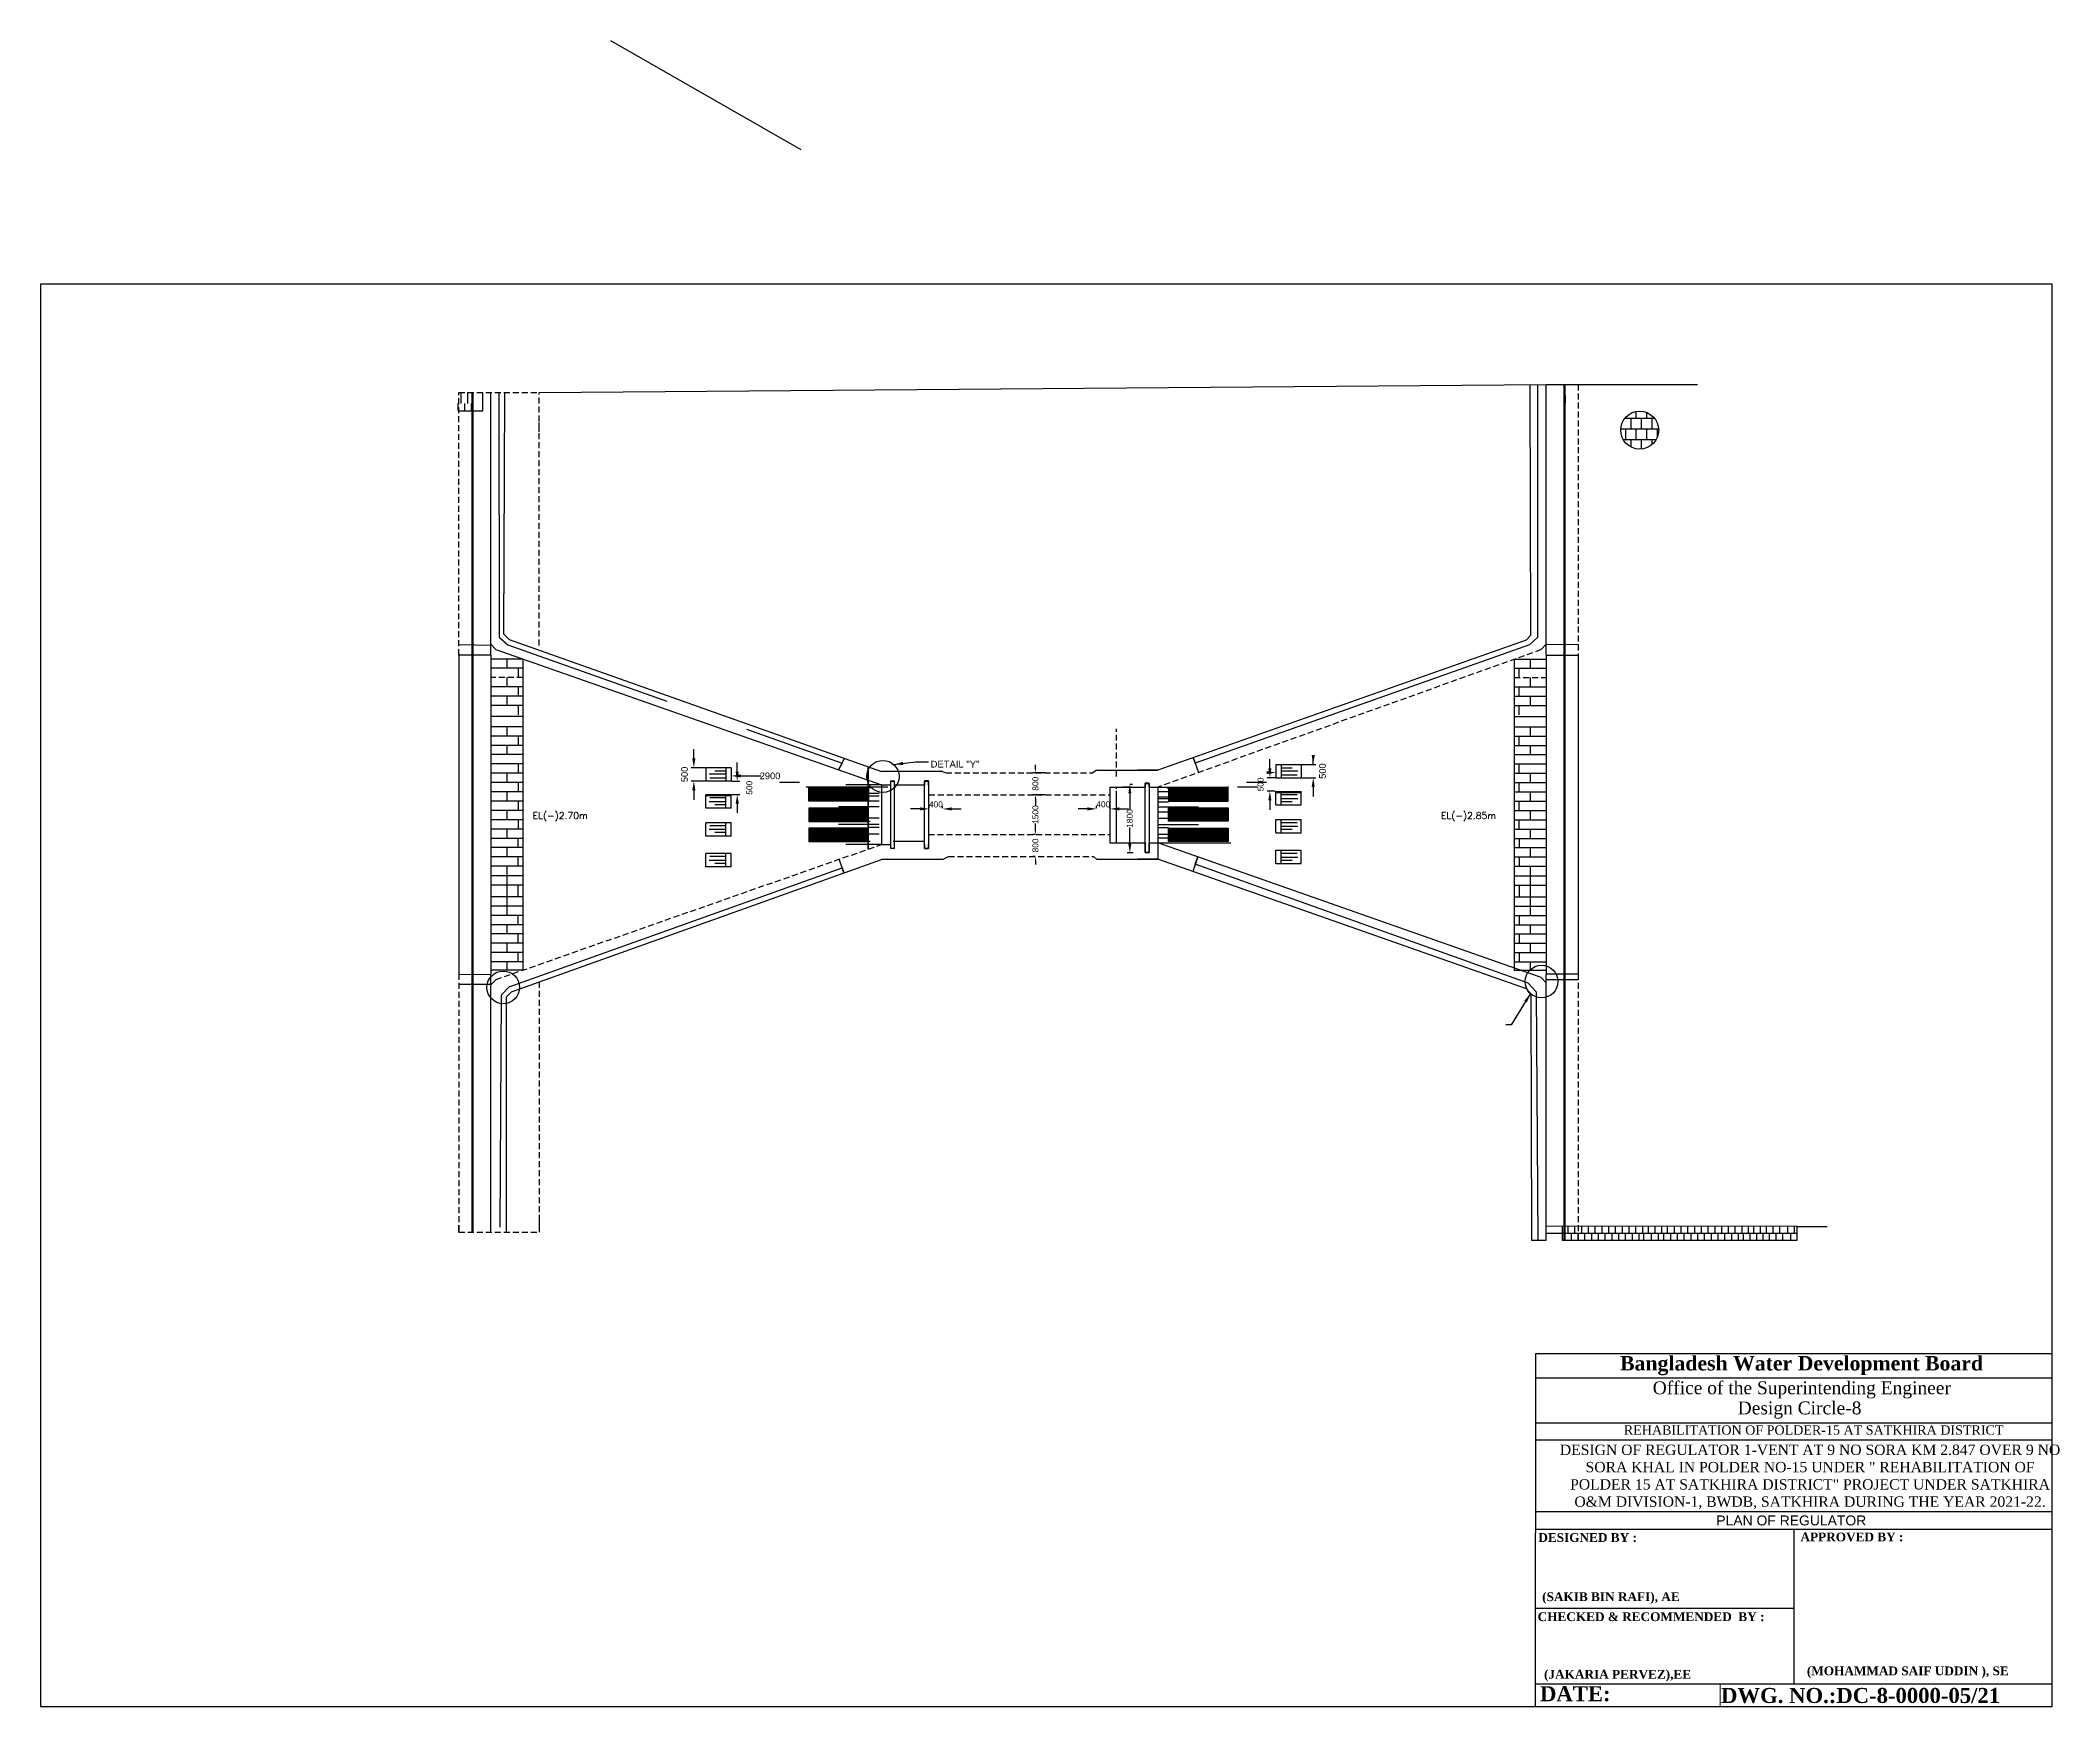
# Model space of a CAD drawing. Header units: inches. Extents: x 0 to 75998, y 0 to 62717.
import ezdxf

# ---------------------------------------------------------------- set-up
doc = ezdxf.new("R2010")
doc.units = ezdxf.units.IN
doc.header["$MEASUREMENT"] = 0
doc.linetypes.add('DASHED', pattern=[0.75, 0.5, -0.25])
doc.linetypes.add('DASHED2', pattern=[9.525, 6.35, -3.175])
doc.layers.add('LINE', color=7, linetype='Continuous')
doc.layers.add('TEXT', color=10, linetype='Continuous')
doc.styles.add('BIG', font='ROMANT.SHX')
doc.styles.get("Standard").update_dxf_attribs({"font": 'arial.ttf'})
doc.dimstyles.new('3', dxfattribs={"dimtxt": 225, "dimasz": 350, "dimexe": 100, "dimexo": 25, "dimgap": 9, "dimtad": 0, "dimdec": 0, "dimzin": 0, "dimdsep": 46, "dimtxsty": 'Standard', "dimcen": 0, "dimclrd": 5, "dimclre": 6, "dimclrt": 256, "dimadec": 0, "dimazin": 0, "dimtfac": 1, "dimtdec": 0, "dimtofl": 0, "dimtmove": 2, "dimatfit": 3, "dimfxl": 1, "dimtolj": 1, "dimtzin": 0, "dimarcsym": 0})

# ---------------------------------------------------------------- blocks, each defined once
blk = doc.blocks.new('*D42')
at = {"layer": 'DEFPOINTS', "color": 0, "linetype": 'ByBlock', "transparency": 16777216}
for p in [(40982, 34720), (41002, 32136), (41154, 32136)]:
    blk.add_point(p, dxfattribs=at)
at = {"layer": 'LINE', "color": 5, "linetype": 'ByBlock', "lineweight": -2, "transparency": 16777216}
for p, q in [((41002, 34370), (41002, 33762)), ((41002, 32486), (41002, 33094))]:
    blk.add_line(p, q, dxfattribs=at)
at = {"layer": 'LINE', "color": 6, "linetype": 'ByBlock', "lineweight": -2, "transparency": 16777216}
for p, q in [((41007, 34720), (41102, 34720)), ((41129, 32136), (40902, 32136))]:
    blk.add_line(p, q, dxfattribs=at)
at = {"layer": 'LINE', "color": 5, "linetype": 'ByBlock', "transparency": 16777216}
for points in [[(40944, 34370), (41061, 34370), (41002, 34720)], [(40944, 32486), (41061, 32486), (41002, 32136)]]:
    blk.add_solid(points, dxfattribs=at)
at = {"layer": 'LINE', "linetype": 'ByBlock', "lineweight": -2, "transparency": 16777216, "insert": (41002, 33428), "char_height": 225, "attachment_point": 5, "rotation": 90}
blk.add_mtext('\\A1;1800', dxfattribs=at)
blk = doc.blocks.new('*D43')
at = {"layer": 'DEFPOINTS', "color": 0, "linetype": 'ByBlock', "transparency": 16777216}
for p in [(33454, 33790), (33954, 33790), (33954, 33790)]:
    blk.add_point(p, dxfattribs=at)
at = {"layer": 'LINE', "color": 5, "linetype": 'ByBlock', "lineweight": -2, "transparency": 16777216}
for p, q in [((33104, 33790), (32754, 33790)), ((34304, 33790), (34654, 33790))]:
    blk.add_line(p, q, dxfattribs=at)
at = {"layer": 'LINE', "color": 6, "linetype": 'ByBlock', "lineweight": -2, "transparency": 16777216}
for p, q in [((33454, 33815), (33454, 33890)), ((33954, 33815), (33954, 33890))]:
    blk.add_line(p, q, dxfattribs=at)
at = {"layer": 'LINE', "color": 5, "linetype": 'ByBlock', "transparency": 16777216}
for points in [[(33104, 33849), (33104, 33732), (33454, 33790)], [(34304, 33849), (34304, 33732), (33954, 33790)]]:
    blk.add_solid(points, dxfattribs=at)
at = {"layer": 'LINE', "linetype": 'ByBlock', "lineweight": -2, "transparency": 16777216, "insert": (33704, 33959), "char_height": 225, "attachment_point": 5}
blk.add_mtext('\\A1;400', dxfattribs=at)
blk = doc.blocks.new('*D44')
at = {"layer": 'DEFPOINTS', "color": 0, "linetype": 'ByBlock', "transparency": 16777216}
for p in [(39754, 33790), (40254, 33790), (40254, 33790)]:
    blk.add_point(p, dxfattribs=at)
at = {"layer": 'LINE', "color": 5, "linetype": 'ByBlock', "lineweight": -2, "transparency": 16777216}
for p, q in [((39404, 33790), (39054, 33790)), ((40604, 33790), (40954, 33790))]:
    blk.add_line(p, q, dxfattribs=at)
at = {"layer": 'LINE', "color": 6, "linetype": 'ByBlock', "lineweight": -2, "transparency": 16777216}
for p, q in [((39754, 33815), (39754, 33890)), ((40254, 33815), (40254, 33890))]:
    blk.add_line(p, q, dxfattribs=at)
at = {"layer": 'LINE', "color": 5, "linetype": 'ByBlock', "transparency": 16777216}
for points in [[(39404, 33849), (39404, 33732), (39754, 33790)], [(40604, 33849), (40604, 33732), (40254, 33790)]]:
    blk.add_solid(points, dxfattribs=at)
at = {"layer": 'LINE', "linetype": 'ByBlock', "lineweight": -2, "transparency": 16777216, "insert": (40004, 33959), "char_height": 225, "attachment_point": 5}
blk.add_mtext('\\A1;400', dxfattribs=at)
blk = doc.blocks.new('*D45')
at = {"layer": 'DEFPOINTS', "color": 0, "linetype": 'ByBlock', "transparency": 16777216}
for p in [(37451, 32825), (37469, 32825), (37469, 32000)]:
    blk.add_point(p, dxfattribs=at)
at = {"layer": 'LINE', "color": 6, "linetype": 'ByBlock', "lineweight": -2, "transparency": 16777216}
for p, q in [((37444, 32825), (37351, 32825)), ((37444, 32000), (37351, 32000))]:
    blk.add_line(p, q, dxfattribs=at)
at = {"layer": 'LINE', "color": 5, "linetype": 'ByBlock', "lineweight": -2, "transparency": 16777216}
for p, q in [((37451, 32975), (37451, 33125)), ((37451, 31850), (37451, 31700))]:
    blk.add_line(p, q, dxfattribs=at)
at = {"layer": 'LINE', "color": 5, "linetype": 'ByBlock', "transparency": 16777216}
for points in [[(37426, 32975), (37476, 32975), (37451, 32825)], [(37426, 31850), (37476, 31850), (37451, 32000)]]:
    blk.add_solid(points, dxfattribs=at)
at = {"layer": 'LINE', "linetype": 'ByBlock', "lineweight": -2, "transparency": 16777216, "insert": (37451, 32413), "char_height": 225, "attachment_point": 5, "rotation": 90}
blk.add_mtext('\\A1;800', dxfattribs=at)
blk = doc.blocks.new('*D46')
at = {"layer": 'DEFPOINTS', "color": 0, "linetype": 'ByBlock', "transparency": 16777216}
for p in [(37451, 34325), (37824, 34325), (37469, 32825)]:
    blk.add_point(p, dxfattribs=at)
at = {"layer": 'LINE', "color": 6, "linetype": 'ByBlock', "lineweight": -2, "transparency": 16777216}
for p, q in [((37799, 34325), (37351, 34325)), ((37444, 32825), (37351, 32825))]:
    blk.add_line(p, q, dxfattribs=at)
at = {"layer": 'LINE', "color": 5, "linetype": 'ByBlock', "lineweight": -2, "transparency": 16777216}
for p, q in [((37451, 34175), (37451, 33909)), ((37451, 32975), (37451, 33241))]:
    blk.add_line(p, q, dxfattribs=at)
at = {"layer": 'LINE', "color": 5, "linetype": 'ByBlock', "transparency": 16777216}
for points in [[(37426, 34175), (37476, 34175), (37451, 34325)], [(37426, 32975), (37476, 32975), (37451, 32825)]]:
    blk.add_solid(points, dxfattribs=at)
at = {"layer": 'LINE', "linetype": 'ByBlock', "lineweight": -2, "transparency": 16777216, "insert": (37451, 33575), "char_height": 225, "attachment_point": 5, "rotation": 90}
blk.add_mtext('\\A1;1500', dxfattribs=at)
blk = doc.blocks.new('*D47')
at = {"layer": 'DEFPOINTS', "color": 0, "linetype": 'ByBlock', "transparency": 16777216}
for p in [(37451, 35150), (37836, 35150), (37836, 34325)]:
    blk.add_point(p, dxfattribs=at)
at = {"layer": 'LINE', "color": 6, "linetype": 'ByBlock', "lineweight": -2, "transparency": 16777216}
for p, q in [((37811, 35150), (37351, 35150)), ((37811, 34325), (37351, 34325))]:
    blk.add_line(p, q, dxfattribs=at)
at = {"layer": 'LINE', "color": 5, "linetype": 'ByBlock', "lineweight": -2, "transparency": 16777216}
for p, q in [((37451, 35300), (37451, 35450)), ((37451, 34175), (37451, 34025))]:
    blk.add_line(p, q, dxfattribs=at)
at = {"layer": 'LINE', "color": 5, "linetype": 'ByBlock', "transparency": 16777216}
for points in [[(37426, 35300), (37476, 35300), (37451, 35150)], [(37426, 34175), (37476, 34175), (37451, 34325)]]:
    blk.add_solid(points, dxfattribs=at)
at = {"layer": 'LINE', "linetype": 'ByBlock', "lineweight": -2, "transparency": 16777216, "insert": (37451, 34738), "char_height": 225, "attachment_point": 5, "rotation": 90}
blk.add_mtext('\\A1;800', dxfattribs=at)
blk = doc.blocks.new('*D33')
at = {"layer": 'DEFPOINTS', "color": 0, "linetype": 'ByBlock', "transparency": 16777216}
for p in [(26002, 34836), (26002, 34336), (26226, 34336)]:
    blk.add_point(p, dxfattribs=at)
at = {"layer": 'LINE', "color": 5, "linetype": 'ByBlock', "lineweight": -2, "transparency": 16777216}
for p, q in [((26226, 35186), (26226, 35536)), ((26226, 33986), (26226, 33636))]:
    blk.add_line(p, q, dxfattribs=at)
at = {"layer": 'LINE', "color": 6, "linetype": 'ByBlock', "lineweight": -2, "transparency": 16777216}
for p, q in [((26027, 34836), (26326, 34836)), ((26027, 34336), (26326, 34336))]:
    blk.add_line(p, q, dxfattribs=at)
at = {"layer": 'LINE', "color": 5, "linetype": 'ByBlock', "transparency": 16777216}
for points in [[(26168, 35186), (26285, 35186), (26226, 34836)], [(26168, 33986), (26285, 33986), (26226, 34336)]]:
    blk.add_solid(points, dxfattribs=at)
at = {"layer": 'LINE', "linetype": 'ByBlock', "lineweight": -2, "transparency": 16777216, "insert": (26684, 34586), "char_height": 225, "attachment_point": 5, "rotation": 90}
blk.add_mtext('\\A1;500', dxfattribs=at)
blk = doc.blocks.new('*D34')
at = {"layer": 'DEFPOINTS', "color": 0, "linetype": 'ByBlock', "transparency": 16777216}
for p in [(46498, 34961), (46274, 34461), (46498, 34461)]:
    blk.add_point(p, dxfattribs=at)
at = {"layer": 'LINE', "color": 6, "linetype": 'ByBlock', "lineweight": -2, "transparency": 16777216}
for p, q in [((46473, 34961), (46174, 34961)), ((46473, 34461), (46174, 34461))]:
    blk.add_line(p, q, dxfattribs=at)
at = {"layer": 'LINE', "color": 5, "linetype": 'ByBlock', "lineweight": -2, "transparency": 16777216}
for p, q in [((46274, 35311), (46274, 35661)), ((46274, 34111), (46274, 33761))]:
    blk.add_line(p, q, dxfattribs=at)
at = {"layer": 'LINE', "color": 5, "linetype": 'ByBlock', "transparency": 16777216}
for points in [[(46215, 35311), (46332, 35311), (46274, 34961)], [(46215, 34111), (46332, 34111), (46274, 34461)]]:
    blk.add_solid(points, dxfattribs=at)
at = {"layer": 'LINE', "linetype": 'ByBlock', "lineweight": -2, "transparency": 16777216, "insert": (45924, 34711), "char_height": 225, "attachment_point": 5, "rotation": 90}
blk.add_mtext('\\A1;500', dxfattribs=at)

msp = doc.modelspace()

# ---------------------------------------------------------------- hatches: boundary and pattern name
at = {"layer": 'LINE'}
h = msp.add_hatch(dxfattribs=at)
h.set_pattern_fill('AR-B88', color=256, scale=50, style=0)
h.set_pattern_definition([(180, (61866.02, 281698.4), (0, 400), []), (90, (61866.02, 281698.42), (200, 400), [400, -400])])
edge = h.paths.add_edge_path()
edge.add_arc((60193.9, 48046), 714.8, 0, 360)
at = {"layer": 'LINE', "lineweight": 5}
h = msp.add_hatch(dxfattribs=at)
h.set_pattern_fill('ANSI31', color=0, scale=320, angle=180, style=0)
h.set_pattern_definition([(45, (147368.46, 80232.46), (-28.284271, 28.284271), [])])
h.paths.add_polyline_path([(28922.3, 34083.5), (28922.3, 34583.5), (31172.3, 34583.5), (31172.3, 34083.5)])
h = msp.add_hatch(dxfattribs=at)
h.set_pattern_fill('ANSI31', color=0, scale=320, angle=180, style=0)
h.set_pattern_definition([(135, (-73740.333, 80232.46), (28.284271, 28.284271), [])])
h.paths.add_polyline_path([(42455.8, 34083.5), (42455.8, 34583.5), (44705.8, 34583.5), (44705.8, 34083.5)])
h = msp.add_hatch(dxfattribs=at)
h.set_pattern_fill('ANSI31', color=0, scale=320, angle=180, style=0)
h.set_pattern_definition([(315, (147368.46, -12332.275), (-28.284271, -28.284271), [])])
h.paths.add_polyline_path([(28922.3, 33816.7), (28922.3, 33316.7), (31172.3, 33316.7), (31172.3, 33816.7)])
h = msp.add_hatch(dxfattribs=at)
h.set_pattern_fill('ANSI31', color=0, scale=320, angle=180, style=0)
h.set_pattern_definition([(225, (-73740.333, -12318.542), (28.284271, -28.284271), [])])
h.paths.add_polyline_path([(42455.8, 33830.5), (42455.8, 33330.5), (44705.8, 33330.5), (44705.8, 33830.5)])
h = msp.add_hatch(dxfattribs=at)
h.set_pattern_fill('ANSI31', color=0, scale=320, angle=180, style=0)
h.set_pattern_definition([(315, (147368.46, -13081.614), (-28.284271, -28.284271), [])])
h.paths.add_polyline_path([(28922.3, 33067.4), (28922.3, 32567.4), (31172.3, 32567.4), (31172.3, 33067.4)])
h = msp.add_hatch(dxfattribs=at)
h.set_pattern_fill('ANSI31', color=0, scale=320, angle=180, style=0)
h.set_pattern_definition([(225, (-73740.333, -13081.614), (28.284271, -28.284271), [])])
h.paths.add_polyline_path([(42455.8, 33067.4), (42455.8, 32567.4), (44705.8, 32567.4), (44705.8, 33067.4)])

# ---------------------------------------------------------------- linework, layer by layer
for p, q in [((18771.6, 49461.9), (56674.3, 49761.9)), ((56674.3, 49761.9), (62370.5, 49761.9)), ((56126.5, 17561.3), (56674.1, 17561.3))]:
    msp.add_line(p, q)
at = {"layer": 'LINE', "color": 3, "ltscale": 0.5}
msp.add_line((21457.4, 62716.8), (28622.7, 58614.9), dxfattribs=at)
at = {"layer": 'LINE', "color": 0, "linetype": 'DASHED', "ltscale": 450}
for p, q in [((15754, 39575.4), (15754, 49461.9)), ((15754, 49461.9), (18771.6, 49461.9)), ((18771.6, 39939.2), (18771.6, 49461.9)), ((57874.1, 49761.9), (57874.1, 39320.4)), ((56480.9, 39784.2), (42054.5, 34608.8)), ((18154, 38731.8), (16954, 38731.8)), ((55474.1, 38731.8), (56674.1, 38731.8)), ((40504.4, 35008.4), (40504.4, 36808.4)), ((34083.2, 35150.4), (39615.1, 35150.4)), ((39754.4, 35250.4), (39615.1, 35150.4)), ((33441.9, 34325.4), (40254.4, 34325.4)), ((40504.4, 32515.4), (40504.4, 34600.4)), ((40504.4, 32650.4), (40504.4, 34475.4)), ((33429.4, 32825.4), (40254.4, 32825.4)), ((17148.3, 27366.9), (31654.4, 32450.4)), ((34177.2, 32000.4), (39632.9, 32000.4)), ((39754.4, 31900.4), (39632.9, 32000.4)), ((15754, 27575.4), (15754, 18846.3)), ((15754, 27575.4), (15754, 17861.3)), ((57874.1, 27575.4), (57874.1, 18546.3)), ((57874.1, 27575.4), (57874.1, 17561.3)), ((18771.6, 27279.8), (18771.6, 17861.3)), ((15754, 17861.3), (18771.6, 17861.3))]:
    msp.add_line(p, q, dxfattribs=at)
at = {"layer": 'LINE'}
for p, q in [((15839, 49054.9), (15839, 49461.9)), ((16094, 49054.9), (16094, 49461.9)), ((16654, 48775.4), (16654, 49461.9)), ((15719.2, 48789.9), (15719.2, 49054.9)), ((15974.2, 48775.4), (15974.2, 49054.9)), ((16229.2, 48775.4), (16229.2, 49054.9)), ((57398.9, 49075.4), (57398.9, 49354.9)), ((15750.6, 17861.3), (15750.6, 18116.3)), ((66124.1, 18075.4), (56674.1, 18083.1)), ((56674.1, 17816.3), (66124.1, 17816.3)), ((57279.1, 18075.4), (57279.1, 17561.3)), ((57279.1, 17561.3), (66124.1, 17561.3)), ((57502.7, 17816.3), (57502.7, 18071.3)), ((57622.5, 17561.3), (57622.5, 17816.3)), ((57757.7, 17816.3), (57757.7, 18071.3)), ((57877.5, 17561.3), (57877.5, 17816.3)), ((58012.7, 17816.3), (58012.7, 18071.3)), ((58132.5, 17561.3), (58132.5, 17816.3)), ((58267.7, 17816.3), (58267.7, 18071.3)), ((58387.5, 17561.3), (58387.5, 17816.3)), ((58522.7, 17816.3), (58522.7, 18071.3)), ((58642.5, 17561.3), (58642.5, 17816.3)), ((58777.7, 17816.3), (58777.7, 18071.3)), ((58897.5, 17561.3), (58897.5, 17816.3)), ((59032.7, 17816.3), (59032.7, 18071.3)), ((59152.5, 17561.3), (59152.5, 17816.3)), ((59287.7, 17816.3), (59287.7, 18071.3)), ((59407.5, 17561.3), (59407.5, 17816.3)), ((59542.7, 17816.3), (59542.7, 18071.3)), ((59662.5, 17561.3), (59662.5, 17816.3)), ((59797.7, 17818.7), (59797.7, 18073.7)), ((59917.5, 17561.3), (59917.5, 17816.3)), ((60052.7, 17816.3), (60052.7, 18071.3)), ((60172.5, 17561.3), (60172.5, 17816.3)), ((60307.7, 17816.3), (60307.7, 18071.3)), ((60352.6, 17561.3), (60352.6, 17816.3)), ((60521.1, 17816.3), (60521.1, 18071.3)), ((60640, 17561.3), (60640, 17816.3)), ((60775.2, 17816.3), (60775.2, 18071.3)), ((60895, 17561.3), (60895, 17816.3)), ((61030.2, 17816.3), (61030.2, 18071.3)), ((61107.5, 17561.3), (61107.5, 17816.3)), ((61242.7, 17816.3), (61242.7, 18071.3)), ((61362.5, 17561.3), (61362.5, 17816.3)), ((61497.7, 17816.3), (61497.7, 18071.3)), ((61617.5, 17561.3), (61617.5, 17816.3)), ((61752.7, 17816.3), (61752.7, 18071.3)), ((61872.5, 17561.3), (61872.5, 17816.3)), ((62007.7, 17816.3), (62007.7, 18071.3)), ((62127.5, 17561.3), (62127.5, 17816.3)), ((62262.7, 17816.3), (62262.7, 18071.3)), ((62382.5, 17561.3), (62382.5, 17816.3)), ((62517.7, 17816.3), (62517.7, 18071.3)), ((62637.5, 17561.3), (62637.5, 17816.3)), ((62772.7, 17816.3), (62772.7, 18071.3)), ((62892.5, 17561.3), (62892.5, 17816.3)), ((63027.7, 17816.3), (63027.7, 18071.3)), ((63147.5, 17561.3), (63147.5, 17816.3)), ((63282.7, 17816.3), (63282.7, 18071.3)), ((63402.5, 17561.3), (63402.5, 17816.3)), ((63537.7, 17816.3), (63537.7, 18071.3)), ((63657.5, 17561.3), (63657.5, 17816.3)), ((63792.7, 17816.3), (63792.7, 18071.3)), ((63912.5, 17561.3), (63912.5, 17816.3)), ((64047.7, 17816.3), (64047.7, 18071.3)), ((64096.1, 17561.3), (64096.1, 17816.3)), ((64286.6, 17816.3), (64286.6, 18071.3)), ((64351.1, 17561.3), (64351.1, 17816.3)), ((64489.6, 17816.3), (64489.6, 18071.3)), ((64606.1, 17561.3), (64606.1, 17816.3)), ((64744.6, 17816.3), (64744.6, 18071.3)), ((64846.7, 17561.3), (64846.7, 17816.3)), ((64966.7, 17816.3), (64966.7, 18071.3)), ((65073.6, 17561.3), (65073.6, 17816.3)), ((65212.1, 17816.3), (65212.1, 18071.3)), ((65328.6, 17561.3), (65328.6, 17816.3)), ((65467.1, 17816.3), (65467.1, 18071.3)), ((65583.6, 17561.3), (65583.6, 17816.3)), ((65764.6, 17816.3), (65764.6, 18071.3)), ((65881.1, 17561.3), (65881.1, 17816.3)), ((66019.6, 17816.3), (66019.6, 18071.3)), ((66122.5, 17561.3), (66124.1, 18075.4)), ((66124.1, 18075.4), (67246.3, 18075.4)), ((56274.1, 13291.7), (75721.4, 13291.7)), ((56274.1, 13291.7), (56274.1, 6526.6)), ((56274.1, 12369.6), (75721.4, 12369.6)), ((56274.1, 10685.5), (75721.4, 10685.5)), ((56274.1, 10039.7), (75721.4, 10039.7)), ((56274.1, 7349.2), (75721.4, 7349.2)), ((56274.1, 6681.2), (75721.4, 6681.2)), ((56274.1, 0.3), (56274.1, 6526.6)), ((65997.8, 6681.2), (65997.8, 863.3)), ((56274.1, 3702.5), (65997.8, 3702.5)), ((56274.1, 863.3), (75721.4, 863.3)), ((59923, 863.3), (75721.4, 863.3)), ((59923, 863.3), (75721.4, 863.3)), ((59923, 863.3), (75721.4, 863.3))]:
    msp.add_line(p, q, dxfattribs=at)
at = {"layer": 'LINE', "color": 0}
for p, q in [((16956.8, 39984.4), (16953.8, 49461.9)), ((56671.3, 39984.4), (56674.3, 49761.9)), ((16954, 39766.9), (16956.9, 39766.7)), ((16954, 39766.9), (16956.9, 39766.6)), ((16956.9, 39766.6), (16956.9, 39766.7)), ((56674.1, 39766.9), (56671.2, 39766.7)), ((56674.1, 39766.9), (56671.2, 39766.6)), ((56671.2, 39766.6), (56671.2, 39766.7)), ((31154.4, 32275.2), (31154.4, 35380.3)), ((31154.4, 34700.4), (30714.7, 34700.4)), ((16954, 17861.3), (16954, 27163.7)), ((56674.1, 17640.3), (56674.1, 27242.8))]:
    msp.add_line(p, q, dxfattribs=at)
at = {"layer": 'LINE', "color": 1, "linetype": 'ByBlock', "lineweight": -2}
msp.add_line((16954, 39575.4), (16954, 49461.9), dxfattribs=at)
at = {"layer": 'LINE', "color": 0, "linetype": 'ByBlock', "lineweight": -2}
for p, q in [((16954, 39575.4), (16954, 49461.9)), ((56674.1, 39575.4), (56674.1, 49761.9)), ((15754, 48775.4), (16654, 48775.4)), ((18771.6, 47980.8), (18771.6, 48339.5)), ((17448.9, 40362.4), (17639.3, 40162.1)), ((56101.4, 40327), (55920.2, 40136.4)), ((15754, 39973.4), (16954, 39958.7)), ((15754, 39575.4), (15754, 27575.4)), ((16954, 39575.4), (15754, 39575.4)), ((16954, 39575.4), (16954, 27575.4)), ((16956.8, 39984.4), (17147.2, 39784.2)), ((17278.5, 40247.6), (17597, 39964.9)), ((56361.4, 40248.7), (56043, 39965.9)), ((56671.3, 39984.4), (56480.9, 39784.2)), ((57874.1, 39977.1), (56674.1, 39962.4)), ((56674.1, 39575.4), (57874.1, 39575.4)), ((56674.1, 39575.4), (56674.1, 27575.4)), ((57874.1, 39575.4), (57874.1, 27575.4)), ((18154, 39431.8), (16954, 39431.8)), ((18154, 39081.8), (16954, 39081.8)), ((17554, 39431.8), (17554, 39081.8)), ((17977.4, 39081.8), (17977.4, 38731.8)), ((18154, 39431.8), (18154, 27719.1)), ((55474.1, 39431.8), (55474.1, 27719.1)), ((55474.1, 39431.8), (56674.1, 39431.8)), ((55474.1, 39081.8), (56674.1, 39081.8)), ((55650.7, 39081.8), (55650.7, 38731.8)), ((56074.1, 39431.8), (56074.1, 39081.8)), ((18154, 38381.8), (16954, 38381.8)), ((18154, 38031.8), (16954, 38031.8)), ((17554, 38731.8), (17554, 38381.8)), ((17554, 38031.8), (17554, 37681.8)), ((17977.4, 38381.8), (17977.4, 38031.8)), ((55474.1, 38381.8), (56674.1, 38381.8)), ((55474.1, 38031.8), (56674.1, 38031.8)), ((55650.7, 38381.8), (55650.7, 38031.8)), ((56074.1, 38731.8), (56074.1, 38381.8)), ((56074.1, 38031.8), (56074.1, 37681.8)), ((18154, 37681.8), (16954, 37681.8)), ((18154, 37267.8), (16954, 37267.8)), ((17977.4, 37681.8), (17977.4, 37331.8)), ((55474.1, 37681.8), (56674.1, 37681.8)), ((55474.1, 37267.8), (56674.1, 37267.8)), ((55650.7, 37681.8), (55650.7, 37331.8)), ((18154, 36881.8), (16954, 36881.8)), ((18154, 36531.8), (16954, 36531.8)), ((17554, 36881.8), (17554, 36531.8)), ((17977.4, 36531.8), (17977.4, 36181.8)), ((55474.1, 36881.8), (56674.1, 36881.8)), ((55474.1, 36531.8), (56674.1, 36531.8)), ((55650.7, 36531.8), (55650.7, 36181.8)), ((56074.1, 36881.8), (56074.1, 36531.8)), ((18154, 36181.8), (16954, 36181.8)), ((18154, 35831.8), (16954, 35831.8)), ((17554, 36181.8), (17554, 35831.8)), ((24594.1, 35688.3), (24594.1, 36038.3)), ((47905.8, 35441.4), (47905.8, 35791.4)), ((55474.1, 36181.8), (56674.1, 36181.8)), ((55474.1, 35831.8), (56674.1, 35831.8)), ((56074.1, 36181.8), (56074.1, 35831.8)), ((18154, 35481.8), (16954, 35481.8)), ((18154, 35131.8), (16954, 35131.8)), ((17554, 35131.8), (17554, 34781.8)), ((17977.4, 35481.8), (17977.4, 35131.8)), ((25026.7, 35338.3), (24494.1, 35338.3)), ((26001.7, 35338.3), (25051.7, 35338.3)), ((26001.7, 35338.3), (25051.7, 35338.3)), ((25051.7, 35338.3), (25051.7, 34836.3)), ((25801.7, 35097.5), (25173.7, 35097.5)), ((25801.7, 35211.3), (25382.7, 35211.3)), ((25801.7, 35338.3), (25801.7, 34836.3)), ((26001.7, 35338.3), (26001.7, 34836.3)), ((26351.7, 35032.3), (27110.4, 35032.3)), ((31154.4, 35380.3), (31154.4, 32275.2)), ((33954.4, 35203.4), (31654.4, 35203.4)), ((33954.4, 35203.4), (34083.2, 35150.4)), ((39754.4, 35250.4), (42054.5, 35250.8)), ((42054.5, 35250.8), (41304.4, 35250.4)), ((46498.2, 35463.4), (46498.2, 34961.4)), ((46498.2, 35463.4), (47448.2, 35463.4)), ((46498.2, 35463.4), (47448.2, 35463.4)), ((46498.2, 34961.4), (47448.2, 34961.4)), ((46698.2, 35463.4), (46698.2, 34961.4)), ((46698.2, 35336.4), (47117.2, 35336.4)), ((46698.2, 35222.6), (47326.2, 35222.6)), ((46698.2, 35074.8), (47301.9, 35074.8)), ((47448.2, 35463.4), (47448.2, 34961.4)), ((47473.2, 35463.4), (48005.8, 35463.4)), ((47473.2, 34961.4), (48005.8, 34961.4)), ((55474.1, 35481.8), (56674.1, 35481.8)), ((55474.1, 35131.8), (56674.1, 35131.8)), ((55650.7, 35481.8), (55650.7, 35131.8)), ((56074.1, 35131.8), (56074.1, 34781.8)), ((18154, 34781.8), (16954, 34781.8)), ((18154, 34431.8), (16954, 34431.8)), ((17554, 34431.8), (17554, 34081.8)), ((17977.4, 34781.8), (17977.4, 34431.8)), ((25026.7, 34836.3), (24494.1, 34836.3)), ((24594.1, 34486.3), (24594.1, 34136.3)), ((26001.7, 34836.3), (25051.7, 34836.3)), ((26001.7, 34323.1), (25051.7, 34323.1)), ((25051.7, 33821.1), (25051.7, 34323.1)), ((26001.7, 34277.8), (25051.7, 34277.8)), ((25801.7, 34949.7), (25198, 34949.7)), ((25801.7, 34209.7), (25198, 34209.7)), ((25801.7, 33821.1), (25801.7, 34323.1)), ((26001.7, 33821.1), (26001.7, 34323.1)), ((28572.3, 34785.4), (27813.7, 34785.4)), ((31898.8, 34608.4), (28823.8, 34608.4)), ((28922.3, 34083.5), (28922.3, 34583.5)), ((31573.8, 34366.7), (28978.5, 34366.7)), ((31573.8, 34271.7), (30035.2, 34271.7)), ((31654.4, 34700.4), (30319.5, 34700.4)), ((31236.6, 34583.5), (31017.5, 34583.5)), ((31236.6, 34583.5), (31017.5, 34583.5)), ((31654.4, 34700.4), (32004.4, 34700.4)), ((31654.4, 34700.4), (31654.4, 32450.4)), ((31654.4, 34700.4), (32004.4, 34700.4)), ((32004.4, 34700.4), (32004.4, 34850.4)), ((32004.4, 34850.4), (32129.4, 34850.4)), ((32129.4, 34850.4), (32129.4, 34700.4)), ((32129.4, 34700.4), (33279.4, 34700.4)), ((33429.4, 34850.4), (33279.4, 34850.4)), ((33279.4, 34850.4), (33279.4, 34700.4)), ((33429.4, 34700.4), (33429.4, 34850.4)), ((33429.4, 34700.4), (33454.4, 34700.4)), ((40254.4, 34608.4), (40254.4, 32515.4)), ((40254.4, 34608.4), (41579.4, 34608.4)), ((41054.4, 34608.4), (40729.4, 34608.4)), ((41729.4, 34758.4), (41579.4, 34758.4)), ((41579.4, 34758.4), (41579.4, 34608.4)), ((41729.4, 34608.4), (41729.4, 34758.4)), ((41729.4, 34608.4), (44705.8, 34608.4)), ((42054.5, 34608.8), (42054.4, 31900.4)), ((42054.4, 34450.9), (44434.9, 34450.9)), ((42054.4, 34250.1), (44649.6, 34250.1)), ((42391.5, 34583.5), (42610.6, 34583.5)), ((42391.5, 34583.5), (42610.6, 34583.5)), ((44705.8, 34608.4), (44705.8, 34635.4)), ((44705.8, 34125.4), (44705.8, 34589.4)), ((44705.8, 34083.5), (44705.8, 34583.5)), ((45055.8, 34617.4), (45804.2, 34617.4)), ((46148.2, 34785.4), (45389.5, 34785.4)), ((46498.2, 33946.2), (46498.2, 34448.2)), ((46498.2, 34448.2), (47448.2, 34448.2)), ((46498.2, 34402.8), (47448.2, 34402.8)), ((46698.2, 33946.2), (46698.2, 34448.2)), ((46698.2, 34334.8), (47301.9, 34334.8)), ((47448.2, 33946.2), (47448.2, 34448.2)), ((47905.8, 34611.4), (47905.8, 34261.4)), ((55474.1, 34781.8), (56674.1, 34781.8)), ((55474.1, 34431.8), (56674.1, 34431.8)), ((55650.7, 34781.8), (55650.7, 34431.8)), ((56074.1, 34431.8), (56074.1, 34081.8)), ((18154, 34081.8), (16954, 34081.8)), ((18154, 33731.8), (16954, 33731.8)), ((17554, 33731.8), (17554, 33381.8)), ((17977.4, 34081.8), (17977.4, 33731.8)), ((26001.7, 33821.1), (25051.7, 33821.1)), ((26001.7, 33821.1), (25051.7, 33821.1)), ((25801.7, 34061.9), (25173.7, 34061.9)), ((25801.7, 33948.1), (25382.7, 33948.1)), ((28922.3, 33816.7), (28922.3, 33316.7)), ((31573.8, 33871.7), (30035.2, 33871.7)), ((31573.8, 34077.1), (31172.3, 34077.1)), ((42054.4, 34186.8), (42455.8, 34186.8)), ((42054.4, 34062.2), (42455.8, 34062.2)), ((42054.4, 33871.7), (43592.9, 33871.7)), ((42054.4, 33685.4), (44434.9, 33685.4)), ((44705.8, 33830.5), (44705.8, 33330.5)), ((44705.8, 33788.5), (44705.8, 33330.5)), ((46498.2, 33946.2), (47448.2, 33946.2)), ((46498.2, 33946.2), (47448.2, 33946.2)), ((46698.2, 34187), (47326.2, 34187)), ((46698.2, 34073.2), (47117.2, 34073.2)), ((55474.1, 34081.8), (56674.1, 34081.8)), ((55474.1, 33731.8), (56674.1, 33731.8)), ((55650.7, 34081.8), (55650.7, 33731.8)), ((56074.1, 33731.8), (56074.1, 33381.8)), ((18154, 33381.8), (16954, 33381.8)), ((18154, 33031.8), (16954, 33031.8)), ((18154, 32681.8), (16954, 32681.8)), ((17554, 33031.8), (17554, 32681.8)), ((17969.7, 32681.8), (17969.7, 32331.8)), ((17977.4, 33381.8), (17977.4, 33031.8)), ((26001.7, 33271.2), (25051.7, 33271.2)), ((25051.7, 32769.2), (25051.7, 33271.2)), ((26001.7, 32769.2), (25051.7, 32769.2)), ((26001.7, 32769.2), (25051.7, 32769.2)), ((25801.7, 33010), (25173.7, 33010)), ((25801.7, 33157.8), (25198, 33157.8)), ((25801.7, 32896.2), (25382.7, 32896.2)), ((25801.7, 32769.2), (25801.7, 33271.2)), ((26001.7, 32769.2), (26001.7, 33271.2)), ((28922.3, 33067.4), (28922.3, 32567.4)), ((31573.8, 33206.7), (30035.2, 33206.7)), ((31573.8, 33437.4), (30658.2, 33437.4)), ((31236.6, 33316.7), (31017.5, 33316.7)), ((31236.6, 33316.7), (31017.5, 33316.7)), ((31573.8, 33088.7), (31172.3, 33088.7)), ((31573.8, 32845), (31172.3, 32845)), ((42054.4, 33437.4), (42969.9, 33437.4)), ((42054.4, 33206.7), (43592.9, 33206.7)), ((42054.4, 33088.7), (42455.8, 33088.7)), ((42054.4, 32845), (42455.8, 32845)), ((42054.4, 32699.9), (44434.9, 32699.9)), ((44705.8, 33067.4), (44705.8, 32567.4)), ((44705.8, 33025.4), (44705.8, 32567.4)), ((46498.2, 32894.3), (46498.2, 33396.3)), ((46498.2, 33396.3), (47448.2, 33396.3)), ((46498.2, 32894.3), (47448.2, 32894.3)), ((46498.2, 32894.3), (47448.2, 32894.3)), ((46698.2, 32894.3), (46698.2, 33396.3)), ((46698.2, 33282.8), (47301.9, 33282.8)), ((46698.2, 33135), (47326.2, 33135)), ((46698.2, 33021.3), (47117.2, 33021.3)), ((47448.2, 32894.3), (47448.2, 33396.3)), ((55474.1, 33381.8), (56674.1, 33381.8)), ((55474.1, 33031.8), (56674.1, 33031.8)), ((55474.1, 32681.8), (56674.1, 32681.8)), ((55650.7, 33381.8), (55650.7, 33031.8)), ((55658.4, 32681.8), (55658.4, 32331.8)), ((56074.1, 33031.8), (56074.1, 32681.8)), ((18154, 32331.8), (16954, 32331.8)), ((18154, 31981.8), (16954, 31981.8)), ((17554, 32331.8), (17554, 31981.8)), ((17969.7, 31981.8), (17969.7, 31631.8)), ((26001.7, 32113.2), (25051.7, 32113.2)), ((25051.7, 31611.2), (25051.7, 32113.2)), ((25801.7, 31999.8), (25198, 31999.8)), ((25801.7, 31611.2), (25801.7, 32113.2)), ((26001.7, 31611.2), (26001.7, 32113.2)), ((31654.4, 32450.4), (30319.5, 32450.4)), ((31236.6, 32567.4), (31017.5, 32567.4)), ((31236.6, 32567.4), (31017.5, 32567.4)), ((31654.4, 32450.4), (32004.4, 32450.4)), ((32004.4, 32300.4), (32004.4, 32450.4)), ((32129.4, 32300.4), (32004.4, 32300.4)), ((32099.6, 32580.7), (33249.6, 32580.7)), ((32129.4, 32450.4), (32129.4, 32300.4)), ((33279.4, 32450.4), (33279.4, 32300.4)), ((33279.4, 32300.4), (33429.4, 32300.4)), ((33429.4, 32300.4), (33429.4, 32450.4)), ((33954.4, 31883.4), (34177.2, 32000.4)), ((40254.4, 32515.4), (41579.4, 32515.4)), ((41579.4, 32515.4), (41579.4, 32150.4)), ((41579.4, 32150.4), (41729.4, 32150.4)), ((41729.4, 32515.4), (44804.4, 32515.4)), ((41729.4, 32150.4), (41729.4, 32515.4)), ((46498.2, 31736.3), (46498.2, 32238.3)), ((46498.2, 32238.3), (47448.2, 32238.3)), ((46698.2, 31736.3), (46698.2, 32238.3)), ((46698.2, 32124.9), (47301.9, 32124.9)), ((46698.2, 31977.1), (47326.2, 31977.1)), ((47448.2, 31736.3), (47448.2, 32238.3)), ((55474.1, 32331.8), (56674.1, 32331.8)), ((55474.1, 31981.8), (56674.1, 31981.8)), ((55658.4, 31981.8), (55658.4, 31631.8)), ((56074.1, 32331.8), (56074.1, 31981.8)), ((18154, 31631.8), (16954, 31631.8)), ((18154, 31268.8), (16954, 31268.8)), ((17554, 31631.8), (17554, 29781.8)), ((17554, 31268.8), (17554, 30918.8)), ((26001.7, 31611.2), (25051.7, 31611.2)), ((26001.7, 31611.2), (25051.7, 31611.2)), ((25801.7, 31852), (25173.7, 31852)), ((25801.7, 31738.2), (25382.7, 31738.2)), ((33954.4, 31883.4), (31654.4, 31883.4)), ((39754.4, 31900.4), (42054.4, 31900.4)), ((42054.4, 31900.4), (41304.4, 31900.4)), ((46498.2, 31736.3), (47448.2, 31736.3)), ((46498.2, 31736.3), (47448.2, 31736.3)), ((46698.2, 31863.3), (47117.2, 31863.3)), ((55474.1, 31631.8), (56674.1, 31631.8)), ((55474.1, 31268.8), (56674.1, 31268.8)), ((56074.1, 31631.8), (56074.1, 29781.8)), ((56074.1, 31268.8), (56074.1, 30918.8)), ((18154, 30918.8), (16954, 30918.8)), ((18154, 30481.8), (16954, 30481.8)), ((17554, 30481.8), (17554, 30131.8)), ((17969.7, 30918.8), (17969.7, 30481.8)), ((55474.1, 30918.8), (56674.1, 30918.8)), ((55474.1, 30481.8), (56674.1, 30481.8)), ((55658.4, 30918.8), (55658.4, 30481.8)), ((56074.1, 30481.8), (56074.1, 30131.8)), ((18154, 30131.8), (16954, 30131.8)), ((18154, 29781.8), (16954, 29781.8)), ((17969.7, 29781.8), (17969.7, 29431.8)), ((55474.1, 30131.8), (56674.1, 30131.8)), ((55474.1, 29781.8), (56674.1, 29781.8)), ((55658.4, 29781.8), (55658.4, 29431.8)), ((18154, 29431.8), (16954, 29431.8)), ((18154, 29081.8), (16954, 29081.8)), ((17554, 29431.8), (17554, 29081.8)), ((17969.7, 29081.8), (17969.7, 28731.8)), ((55474.1, 29431.8), (56674.1, 29431.8)), ((55474.1, 29081.8), (56674.1, 29081.8)), ((55658.4, 29081.8), (55658.4, 28731.8)), ((56074.1, 29431.8), (56074.1, 29081.8)), ((18154, 28731.8), (16954, 28731.8)), ((18154, 28381.8), (16954, 28381.8)), ((17554, 28731.8), (17554, 28381.8)), ((17969.7, 28381.8), (17969.7, 28031.8)), ((55474.1, 28731.8), (56674.1, 28731.8)), ((55474.1, 28381.8), (56674.1, 28381.8)), ((55658.4, 28381.8), (55658.4, 28031.8)), ((56074.1, 28731.8), (56074.1, 28381.8)), ((15754, 27575.4), (16954, 27560.7)), ((18154, 28031.8), (16954, 28031.8)), ((18154, 27719.1), (16954, 27719.1)), ((16954, 17861.3), (16954, 27575.4)), ((16954, 27163.7), (17148.3, 27366.9)), ((17554, 28031.8), (17554, 27719.1)), ((55474.1, 28031.8), (56674.1, 28031.8)), ((55474.1, 27719.1), (56674.1, 27719.1)), ((56074.1, 28031.8), (56074.1, 27719.1)), ((56674.1, 27242.8), (56479.9, 27446)), ((56674.1, 17561.3), (56674.1, 27575.4)), ((57874.1, 27575.4), (56674.1, 27575.4)), ((57874.1, 27361.1), (56674.1, 27361.1)), ((16954, 27177.4), (15754, 27177.4)), ((17343.9, 26776.3), (17648.6, 27095)), ((17534.6, 26703.7), (17729.4, 26907.4)), ((56126.5, 26808.3), (55932.3, 27011.4)), ((56297.2, 26910.5), (55992.5, 27229.2)), ((18771.6, 18371.1), (18771.6, 17860.1))]:
    msp.add_line(p, q, dxfattribs=at)
at = {"layer": 'LINE', "color": 0, "linetype": 'ByBlock', "ltscale": 450}
for p, q in [((17278.5, 40247.6), (17262.8, 49461.9)), ((17448.9, 40362.4), (17481.6, 49461.9)), ((56101.4, 40327), (56068.5, 49761.9)), ((56361.4, 40248.7), (56365.3, 49761.9)), ((17147.2, 39784.2), (31654.4, 34700.4)), ((17639.3, 40162.1), (31654.4, 35203.4)), ((55920.2, 40136.4), (42054.5, 35250.8)), ((56043, 39965.9), (43466.2, 35514.9)), ((43466.2, 35514.9), (43393, 35722.4)), ((43393, 35722.4), (43466.4, 35515)), ((30174.2, 35514.9), (30041.2, 35265.7)), ((30041.2, 35265.7), (30174.2, 35514.9)), ((30174.2, 35514.9), (30268.4, 35693.8)), ((43466.4, 35515), (43593.5, 35160.9)), ((56479.9, 27446), (42054.4, 32515.4)), ((43564.9, 31984.6), (43371.7, 31436.3)), ((43466.3, 31704.1), (43564.9, 31984.6)), ((17648.6, 27095), (30174.4, 31571)), ((17729.4, 26907.4), (31654.4, 31883.4)), ((30174.4, 31571), (30061.8, 31892.3)), ((30174.4, 31571), (30242.9, 31379.1)), ((30242.9, 31379.1), (30174.4, 31571)), ((55932.3, 27011.4), (42054.4, 31900.4)), ((55992.5, 27229.2), (43466.3, 31704.1)), ((17343.9, 26776.3), (17288.6, 18046.8)), ((17534.6, 26703.7), (17534.6, 17861.3)), ((56098.7, 26837.4), (56126.5, 17561.3)), ((56297.2, 26910.5), (56365.3, 17561.3))]:
    msp.add_line(p, q, dxfattribs=at)
at = {"layer": 'LINE', "color": 0, "linetype": 'DASHED2', "ltscale": 1000}
msp.add_line((17597, 39964.9), (30174.2, 35514.9), dxfattribs=at)
at = {"layer": 'LINE', "color": 0, "lineweight": 5}
for p, q in [((30549.5, 34589.4), (28922.3, 34589.4)), ((30549.5, 34583.5), (28922.3, 34583.5)), ((43078.6, 34589.4), (44705.8, 34589.4)), ((43078.6, 34583.5), (44705.8, 34583.5)), ((30549.5, 33316.7), (28922.3, 33316.7)), ((43078.6, 33330.5), (44705.8, 33330.5)), ((30549.5, 32567.4), (28922.3, 32567.4)), ((43078.6, 32567.4), (44705.8, 32567.4))]:
    msp.add_line(p, q, dxfattribs=at)
at = {"layer": 'LINE', "lineweight": 9}
msp.add_line((75721.4, 13291.7), (75721.4, 0.3), dxfattribs=at)
at = {"layer": 'LINE', "color": 7, "lineweight": 9}
for p, q in [((63224.7, 863.3), (63224.7, 0.3)), ((75721.4, 0.3), (56921.3, 0.3)), ((71709.5, 0.3), (73024.3, 0.3))]:
    msp.add_line(p, q, dxfattribs=at)
at = {"layer": 'LINE'}
msp.add_lwpolyline([(0.2, 0.3), (75721.4, 0.3), (75721.4, 53546), (0.2, 53546)], close=True, dxfattribs=at)
at = {"layer": 'LINE', "color": 0, "linetype": 'DASHED', "ltscale": 450, "const_width": 85}
for points in [[(16264.3, 49461.9), (16264.3, 37758.7)], [(57363.9, 49761.9), (57363.9, 37758.7)], [(16264.3, 37758.7), (16264.3, 17861.3)], [(57363.9, 37758.7), (57363.9, 17561.3)]]:
    msp.add_lwpolyline(points, dxfattribs=at)
at = {"layer": 'LINE', "color": 0, "linetype": 'ByBlock', "lineweight": -2}
for points in [[(28922.3, 34583.5), (31172.3, 34583.5), (31172.3, 34083.5), (28922.3, 34083.5)], [(44705.8, 34583.5), (42455.8, 34583.5), (42455.8, 34083.5), (44705.8, 34083.5)], [(28922.3, 33316.7), (31172.3, 33316.7), (31172.3, 33816.7), (28922.3, 33816.7)], [(44705.8, 33330.5), (42455.8, 33330.5), (42455.8, 33830.5), (44705.8, 33830.5)], [(28922.3, 32567.4), (31172.3, 32567.4), (31172.3, 33067.4), (28922.3, 33067.4)], [(44705.8, 32567.4), (42455.8, 32567.4), (42455.8, 33067.4), (44705.8, 33067.4)]]:
    msp.add_lwpolyline(points, dxfattribs=at)
for points in [[(32004.4, 34839.3), (32129.4, 34839.3), (32129.4, 32300.4), (32004.4, 32300.4)], [(33279.4, 34839.3), (33429.4, 34839.3), (33429.4, 32300.4), (33279.4, 32300.4)], [(41579.4, 34750.4), (41729.4, 34750.4), (41729.4, 32150.4), (41579.4, 32150.4)]]:
    msp.add_lwpolyline(points, close=True, dxfattribs=at)
at = {"layer": 'LINE'}
for centre, radius in [((60193.9, 48046), 714.8), ((17420.2, 27073.4), 615.1), ((56498.8, 27290), 615.1)]:
    msp.add_circle(centre, radius, dxfattribs=at)
at = {"layer": 'LINE', "color": 0, "linetype": 'ByBlock', "lineweight": -2}
msp.add_circle((31711.2, 35011.1), 605.9, dxfattribs=at)
for points in [[(47964.2, 35813.4), (47847.5, 35813.4), (47905.8, 35463.4)], [(24535.7, 35688.3), (24652.4, 35688.3), (24594.1, 35338.3)], [(26351.7, 35090.6), (26351.7, 34974), (26001.7, 35032.3)], [(46148.2, 35215.7), (46148.2, 35099), (46498.2, 35157.4)], [(47964.2, 34611.4), (47847.5, 34611.4), (47905.8, 34961.4)], [(24535.7, 34486.3), (24652.4, 34486.3), (24594.1, 34836.3)]]:
    msp.add_solid(points, dxfattribs=at)

# ---------------------------------------------------------------- texts
at = {"layer": 'LINE', "linetype": 'ByBlock', "lineweight": -2, "char_height": 250, "attachment_point": 5, "rotation": 90}
for insert in [(24244.1, 35087.3), (48255.8, 35212.4)]:
    msp.add_mtext('\\A1;500', dxfattribs=dict(at, insert=insert))
at = {"layer": 'LINE', "linetype": 'ByBlock', "lineweight": -2, "insert": (27462, 35032.3), "char_height": 250, "attachment_point": 5}
msp.add_mtext('\\A1;2900', dxfattribs=at)
at = {"layer": 'LINE', "insert": (33505.2, 35602.8), "char_height": 255, "width": 2795.642, "attachment_point": 1}
msp.add_mtext('DETAIL "Y"', dxfattribs=at)
at = {"layer": 'LINE', "color": 7, "lineweight": 9}
for s, insert, char_height, width, attachment_point in [('{\\fTimes New Roman|b1|i0|c0|p18;Bangladesh Water Development Board}', (59454.8, 13195.5), 541.797, 19461.18, 1), ('{\\fTimes New Roman|b0|i0|c0|p18;Office of the Superintending Engineer}', (60682.8, 12242.8), 484.857, 17415.888, 1), ('{\\fTimes New Roman|b0|i0|c0|p18;Design Circle-8}', (63881.1, 11484.6), 484.857, 17415.888, 1), ('{\\fTimes New Roman Greek|b0|i0|c0|p18;\\C256;REHABILITATION OF POLDER-15 AT SATKHIRA DISTRICT}', (66741.6, 10231.4), 350, 17410.57, 8), ('{\\fTimes New Roman Greek|b0|i0|c0|p18;\\C256;DESIGN OF REGULATOR 1-VENT AT 9 NO SORA KM 2.847 OVER 9 NO SORA KHAL IN POLDER NO-15 UNDER " REHABILITATION OF POLDER 15 AT SATKHIRA DISTRICT" PROJECT UNDER SATKHIRA O&M DIVISION-1, BWDB, SATKHIRA DURING THE YEAR 2021-22.}', (66605.4, 7429.5), 390, 18799.43, 8), ('\\A1;{\\fArial|b0|i0|c0|p34;\\C256;PLAN OF REGULATOR}', (65898.7, 6815.6), 374.794, 15991.007, 8)]:
    msp.add_mtext(s, dxfattribs=dict(at, insert=insert, char_height=char_height, width=width, attachment_point=attachment_point))
at = {"layer": 'LINE', "color": 7, "lineweight": 9, "attachment_point": 1}
for s, insert, char_height in [('{\\fTimes New Roman|b1|i0|c0|p18;DESIGNED BY :}', (56378.4, 6530.3), 329.834), ('{\\fTimes New Roman|b1|i0|c0|p18;APPROVED BY :}', (66244.3, 6551.6), 329.834), ('{\\fTimes New Roman|b1|i0|c0|p18;\\C0;(SAKIB BIN RAFI), AE}', (56522.3, 4301.8), 329.834), ('{\\fTimes New Roman|b1|i0|c0|p18;CHECKED & RECOMMENDED  BY :}', (56351.3, 3549.4), 329.834), ('{\\fTimes New Roman|b1|i0|c0|p18;\\C0;(MOHAMMAD SAIF UDDIN ), SE}', (66484.9, 1511), 329.834), ('{\\fTimes New Roman|b1|i0|c0|p18;DATE:}', (56441.2, 767), 565.147), ('{\\fTimes New Roman|b1|i0|c0|p18;\\C0;(JAKARIA PERVEZ),EE  }', (56592.5, 1382.7), 329.834), (' {\\fTimes New Roman|b1|i0|c0|p18;DWG. NO.:DC-8-0000-05/21}', (63035.8, 703), 565.147)]:
    msp.add_mtext(s, dxfattribs=dict(at, insert=insert, char_height=char_height))
at = {"layer": 'TEXT', "color": 0, "style": 'BIG'}
for s, p in [('EL(-)2.70m', (18524.8, 33410.5)), ('EL(-)2.85m', (52711.2, 33410.5))]:
    msp.add_text(s, height=255, dxfattribs=at).set_placement(p)

# ---------------------------------------------------------------- dimensions: what is measured, and where the dimension line sits
at = {"layer": 'LINE', "color": 0, "linetype": 'ByBlock', "lineweight": -2}
for base, p1, p2, picture, middle in [((26226.3, 34336.3), (26001.7, 34836.3), (26001.7, 34336.3), '*D33', (26684.4, 34586.3)), ((46273.6, 34461.4), (46498.2, 34961.4), (46498.2, 34461.4), '*D34', (45923.6, 34711.4))]:
    dim = msp.add_linear_dim(base=base, p1=p1, p2=p2, angle=90, dimstyle='3', dxfattribs=at)
    dim.commit()
    dim.dimension.update_dxf_attribs({"geometry": picture, "text_midpoint": middle})
for base, p1, p2, picture, middle in [((37451.1, 35150.4), (37836.1, 34325.4), (37836.1, 35150.4), '*D47', (37451.1, 34737.9)), ((37451.1, 32825.4), (37469.1, 32000.4), (37469.1, 32825.4), '*D45', (37451.1, 32412.9))]:
    dim = msp.add_linear_dim(base=base, p1=p1, p2=p2, angle=90, text='800', dimstyle='3', override={"dimasz": 150}, dxfattribs=at)
    dim.commit()
    dim.dimension.update_dxf_attribs({"geometry": picture, "text_midpoint": middle})
dim = msp.add_linear_dim(base=(37451.1, 34325.4), p1=(37469.1, 32825.4), p2=(37824.1, 34325.4), angle=90, dimstyle='3', override={"dimasz": 150}, dxfattribs=at)
dim.commit()
dim.dimension.update_dxf_attribs({"geometry": '*D46', "text_midpoint": (37451.1, 33575.4)})
dim = msp.add_linear_dim(base=(41002.2, 32136.1), p1=(40981.5, 34719.7), p2=(41154.2, 32136.1), angle=90, text='1800', dimstyle='3', dxfattribs=at)
dim.commit()
dim.dimension.update_dxf_attribs({"geometry": '*D42', "text_midpoint": (41002.2, 33427.9)})
for base, p1, p2, picture, middle in [((33954.4, 33790.5), (33454.4, 33790.5), (33954.4, 33790.5), '*D43', (33704.4, 33959)), ((40254.4, 33790.5), (39754.4, 33790.5), (40254.4, 33790.5), '*D44', (40004.4, 33959))]:
    dim = msp.add_linear_dim(base=base, p1=p1, p2=p2, text='400', dimstyle='3', dxfattribs=at)
    dim.commit()
    dim.dimension.update_dxf_attribs({"geometry": picture, "text_midpoint": middle, "dimtype": 160})

# ---------------------------------------------------------------- leaders
at = {"layer": 'LINE'}
for points in [[(32119.6, 35458.8), (32948.2, 35562.1), (33421.2, 35562.1)], [(56083.7, 26836.1), (55359.9, 25666.8), (55150.6, 25666.8)]]:
    msp.add_leader(points, dimstyle='3', override={"dimgap": 9, "dimtad": 0, "dimfxl": 0.12}, dxfattribs=at)

doc.saveas('drawing.dxf')
